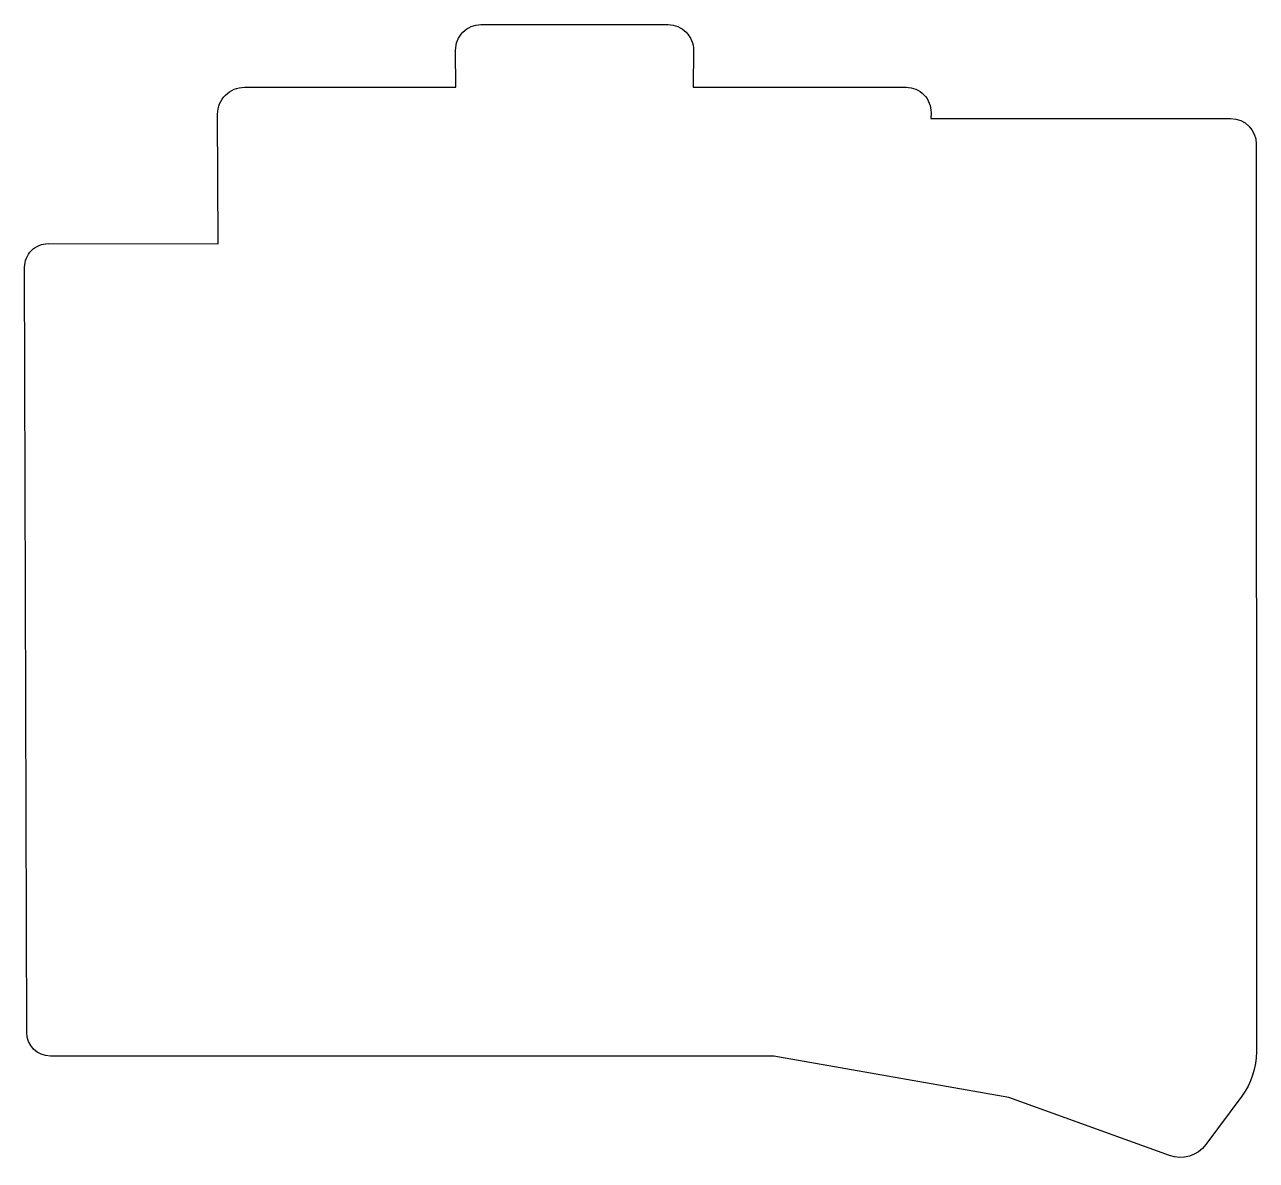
# Model space of a CAD drawing. Extents: x 93 to 191.4, y -143.7 to -53.
import ezdxf

# ---------------------------------------------------------------- set-up
doc = ezdxf.new("R2010")
doc.units = 0
doc.layers.get('0').update_dxf_attribs({"linetype": 'CONTINUOUS'})

msp = doc.modelspace()

# ---------------------------------------------------------------- linework, layer by layer
at = {"color": 7}
for points in [[(129.435319, -53.003046), (144.383702, -53.003046)], [(110.531699, -58.001764), (127.435668, -58.001764), (127.405704, -55.053393)], [(146.414023, -55.054104), (146.384066, -58.001764), (163.398434, -58.001764)], [(108.433928, -70.503646), (108.393951, -60.147779)], [(165.394803, -60.037012), (165.385801, -60.503664), (189.344567, -60.503664)], [(191.379851, -62.5388), (191.385099, -135.025409)], [(94.861027, -70.487984), (108.433928, -70.503646)], [(93.140743, -133.478717), (92.977172, -72.374712)], [(184.440561, -143.313793), (171.601181, -138.677244), (152.840741, -135.367624), (95.034712, -135.367624)], [(190.214133, -138.568913), (187.342783, -142.438458)]]:
    msp.add_lwpolyline(points, dxfattribs=at)
for points in [[(127.992816, -53.604848), (128.374038, -53.219732), (128.893429, -53.003046), (129.435319, -53.003046)], [(144.383702, -53.003046), (144.92578, -53.003046), (145.445351, -53.219807), (145.826706, -53.605057)], [(127.405704, -55.053393), (127.400197, -54.511531), (127.611594, -53.989965), (127.992816, -53.604848)], [(145.826706, -53.605057), (146.20806, -53.990307), (146.419531, -54.512054), (146.414023, -55.054104)], [(109.017157, -58.63082), (109.4183, -58.228126), (109.963299, -58.001763), (110.531699, -58.001764)], [(163.398434, -58.001764), (163.934678, -58.001764), (164.448384, -58.217456), (164.823892, -58.600277)], [(108.393951, -60.147779), (108.391757, -59.579383), (108.616014, -59.033515), (109.017157, -58.63082)], [(164.823892, -58.600277), (165.199399, -58.983097), (165.405144, -59.500868), (165.394803, -60.037012)], [(189.344567, -60.503664), (190.468566, -60.503664), (191.37977, -61.414802), (191.379851, -62.5388)], [(93.527287, -71.040132), (93.880786, -70.686094), (94.360723, -70.487407), (94.861027, -70.487984)], [(92.977172, -72.374712), (92.975833, -71.874409), (93.173788, -71.39417), (93.527287, -71.040132)], [(95.034712, -135.367624), (93.990677, -135.367624), (93.143538, -134.522748), (93.140743, -133.478717)], [(191.385099, -135.025409), (191.385191, -136.301637), (190.974638, -137.544027), (190.214133, -138.568913)], [(187.342783, -142.438458), (186.674645, -143.338866), (185.495129, -143.694618), (184.440561, -143.313793)]]:
    msp.add_open_spline(points, degree=3, dxfattribs=at)

doc.saveas('drawing.dxf')
